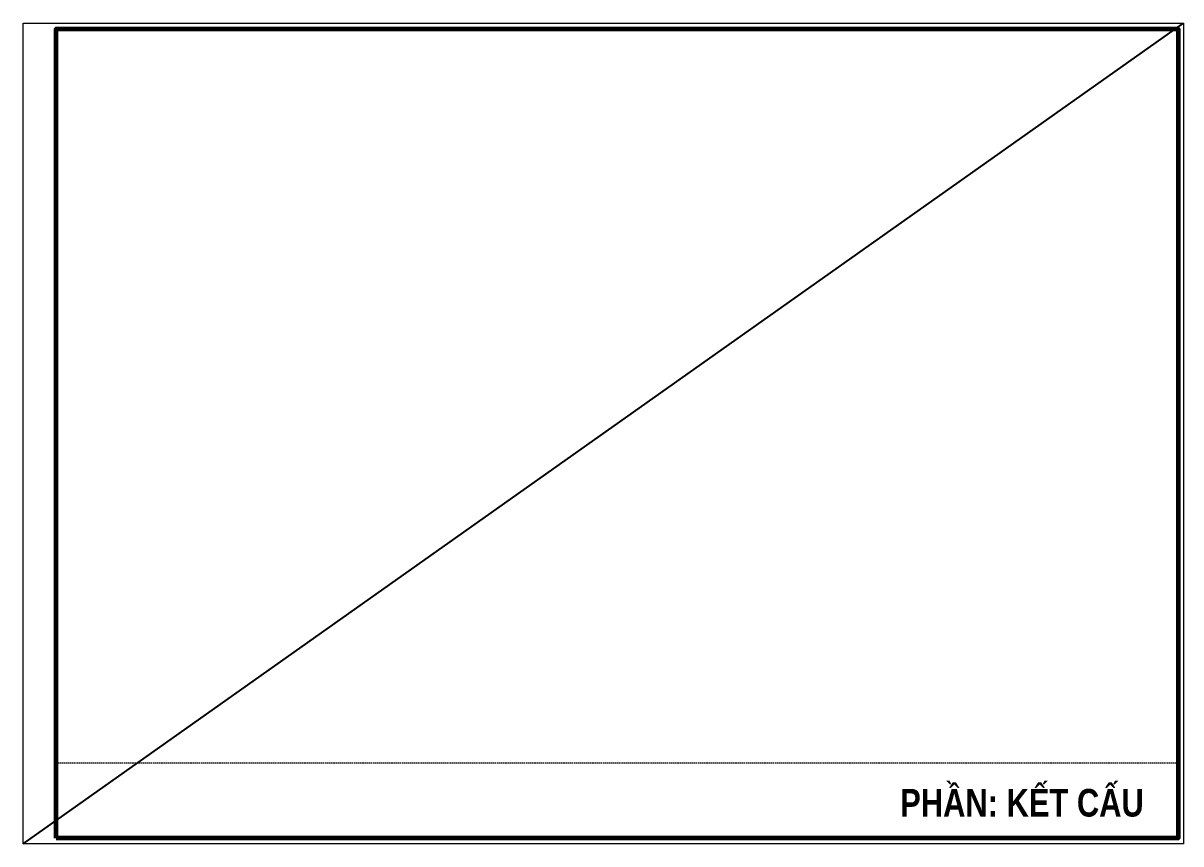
# Model space of a CAD drawing. Header units: millimetres. Extents: x 108335 to 288936, y -578047 to -548347.
# Drawn here: x 108335 to 150235, y -578047 to -548347 of the extents above; entities that cross this region are included whole.
import ezdxf
from ezdxf.enums import TextEntityAlignment as Align

# ---------------------------------------------------------------- set-up
doc = ezdxf.new("R2010")
doc.units = ezdxf.units.MM
doc.header["$MEASUREMENT"] = 0
doc.linetypes.add('HIDDEN', pattern=[0.375, 0.25, -0.125])
doc.layers.get('Defpoints').update_dxf_attribs({"color": 1})
doc.layers.add('0-Text', color=7, linetype='Continuous')
doc.layers.add('Khungten_LCDI', color=7, linetype='Continuous')
doc.layers.add('KCS_Plotter', color=11, linetype='Continuous', plot=False)
doc.layers.add('LC MANH DUT', color=35, linetype='HIDDEN', lineweight=5)
doc.styles.add('LC3', font='VHARIALB.TTF', dxfattribs={"width": 0.8})

msp = doc.modelspace()

# ---------------------------------------------------------------- linework, layer by layer
at = {"layer": 'Defpoints', "lineweight": 0, "elevation": 0}
msp.add_lwpolyline([(108335.46, -578047.19), (108335.46, -548347.19), (150335.46, -548347.19), (150335.46, -578047.19)], close=True, dxfattribs=at)
at = {"layer": 'KCS_Plotter', "ltscale": 2}
msp.add_line((108335.46, -578047.19), (150335.46, -548347.19), dxfattribs=at)
at = {"layer": 'Khungten_LCDI', "color": 5, "lineweight": 60, "elevation": 0}
msp.add_lwpolyline([(109535.46, -577847.19), (109535.46, -548547.19), (150135.46, -548547.19), (150135.46, -577847.19)], close=True, dxfattribs=at)
at = {"layer": 'LC MANH DUT', "ltscale": 200}
msp.add_line((150135.46, -575132.25, 0), (109535.46, -575132.25, 0), dxfattribs=at)

# ---------------------------------------------------------------- texts
at = {"layer": '0-Text', "style": 'LC3', "width": 0.8}
msp.add_text('phÇn: kÕt cÊu', height=1000, dxfattribs=at).set_placement((148893.8, -577060.73, 0), align=Align.RIGHT)

doc.saveas('drawing.dxf')
